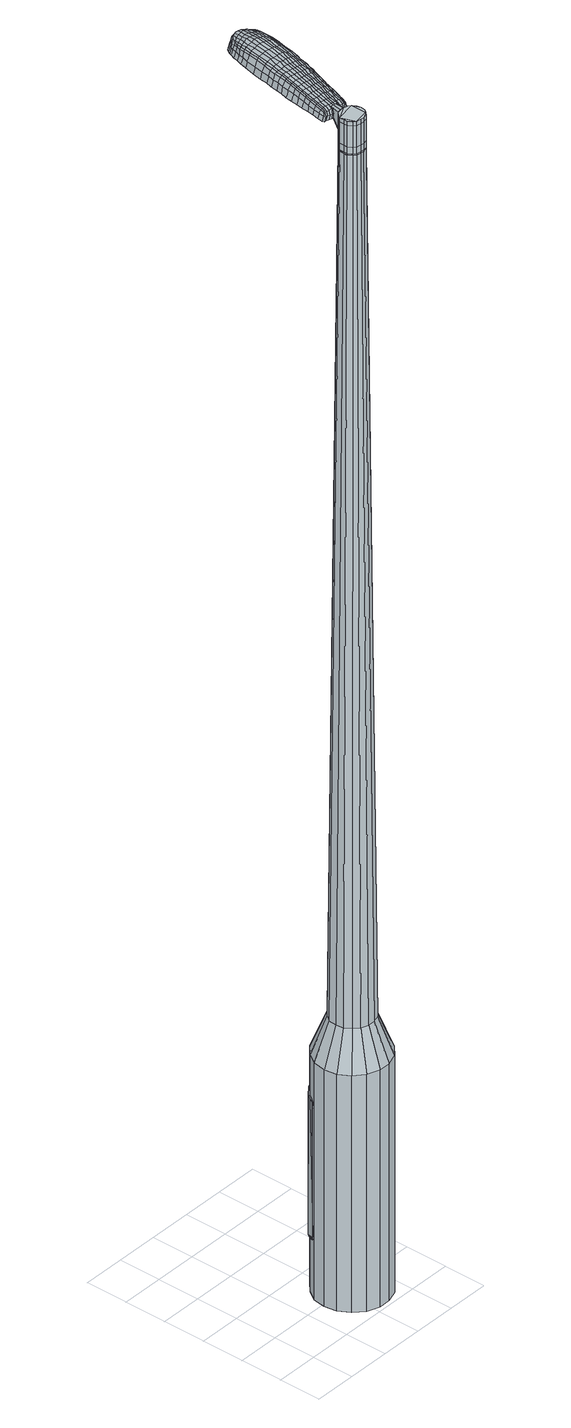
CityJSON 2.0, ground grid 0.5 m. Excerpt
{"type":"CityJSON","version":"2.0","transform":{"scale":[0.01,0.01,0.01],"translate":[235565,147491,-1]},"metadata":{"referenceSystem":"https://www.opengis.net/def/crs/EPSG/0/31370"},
"CityObjects":{
"object1":{"type":"GenericCityObject","attributes":{"cluster":393,"mean_distance_to_centroid":0.329,"new_centroid_x":235566.15,"new_centroid_y":147491.45,"mean_distance_to_camera":10.27,"H1":11.3,"H2":11.12,"Z_final":112.92,"cluster2":-1,"proj_x":235573.01,"proj_y":147492.67,"id_line":65014,"bearing_l":349.9,"distance":6.96,"orientation":"left","G_obj":79.9},"geometry":[{"type":"MultiSurface","lod":"2","boundaries":[[[0,1,2,3]],[[1,4,5,2]],[[4,6,7,5]],[[6,8,9,7]],[[8,10,11,9]],[[10,12,13,11]],[[12,14,15,13]],[[14,16,17,15]],[[16,18,19,17]],[[18,20,21,19]],[[20,22,23,21]],[[22,24,25,23]],[[24,26,27,25]],[[26,28,29,27]],[[28,30,31,29]],[[30,32,33,31]],[[32,34,35,33]],[[34,0,3,35]],[[36,37,38,39]],[[38,40,41,42]],[[41,43,42]],[[42,44,45,46]],[[45,47,46]],[[46,48,49,50]],[[49,51,50]],[[42,46,50,38]],[[50,52,39,38]],[[53,36,39]],[[2,5,7,35]],[[7,9,11,15]],[[11,13,15]],[[15,17,19,23]],[[19,21,23]],[[23,25,27,31]],[[27,29,31]],[[15,23,31,7]],[[31,33,35,7]],[[3,2,35]],[[1,0,54,55]],[[0,34,56,54]],[[34,32,57,56]],[[32,30,58,57]],[[30,28,59,58]],[[28,26,60,59]],[[26,24,61,60]],[[24,22,62,61]],[[22,20,63,62]],[[20,18,64,63]],[[18,16,65,64]],[[16,14,66,65]],[[14,12,67,66]],[[12,10,68,67]],[[10,8,69,68]],[[8,6,70,69]],[[6,4,71,70]],[[4,1,55,71]],[[55,54,72,73]],[[54,56,74,72]],[[56,57,75,74]],[[57,58,76,75]],[[58,59,77,76]],[[59,60,78,77]],[[60,61,79,78]],[[61,62,80,79]],[[62,63,81,80]],[[63,64,82,81]],[[64,65,83,82]],[[65,66,84,83]],[[66,67,85,84]],[[67,68,86,85]],[[68,69,87,86]],[[69,70,88,87]],[[70,71,89,88]],[[71,55,73,89]],[[72,90,91,92]],[[74,93,90,72]],[[94,95,93,74]],[[96,97,95,94]],[[98,99,97,96]],[[78,100,99,98]],[[101,102,100,78]],[[103,104,102,101]],[[105,106,104,103]],[[82,107,106,105]],[[83,108,107,82]],[[109,110,108,83]],[[111,112,110,109]],[[113,114,112,111]],[[115,116,114,113]],[[117,118,116,115]],[[119,120,118,117]],[[92,91,120,119]],[[121,122,123,124]],[[125,121,124,126]],[[127,125,126,128]],[[129,127,128,130]],[[131,129,130,132]],[[133,131,132,134]],[[135,133,134,136]],[[137,135,136,138]],[[139,137,138,140]],[[141,139,140,142]],[[143,141,142,144]],[[145,143,144,146]],[[147,145,146,148]],[[149,147,148,150]],[[151,149,150,152]],[[153,151,152,154]],[[73,72,92]],[[75,94,74]],[[75,76,96,94]],[[76,77,98,96]],[[77,78,98]],[[79,101,78]],[[79,80,103,101]],[[80,81,105,103]],[[81,82,105]],[[84,109,83]],[[84,85,111,109]],[[85,86,113,111]],[[86,87,115,113]],[[87,88,117,115]],[[88,89,119,117]],[[89,73,92,119]],[[155,91,90]],[[155,156,120,91]],[[156,157,118,120]],[[157,158,116,118]],[[158,159,114,116]],[[159,160,112,114]],[[160,161,110,112]],[[161,108,110]],[[162,106,107]],[[162,163,104,106]],[[163,164,102,104]],[[164,100,102]],[[165,99,100]],[[165,166,97,99]],[[166,167,95,97]],[[167,93,95]],[[39,52,153,168]],[[155,90,169,154]],[[53,39,168,122]],[[90,93,123,169]],[[36,53,122,121]],[[93,167,124,123]],[[37,36,121,125]],[[167,166,126,124]],[[38,37,125,127]],[[166,165,128,126]],[[40,38,127,129]],[[165,100,130,128]],[[41,40,129,131]],[[100,164,132,130]],[[43,41,131,133]],[[164,163,134,132]],[[42,43,133,135]],[[163,162,136,134]],[[44,42,135,137]],[[162,107,138,136]],[[45,44,137,139]],[[107,108,140,138]],[[47,45,139,141]],[[108,161,142,140]],[[46,47,141,143]],[[161,160,144,142]],[[48,46,143,145]],[[160,159,146,144]],[[49,48,145,147]],[[159,158,148,146]],[[51,49,147,149]],[[158,157,150,148]],[[50,51,149,151]],[[157,156,152,150]],[[52,50,151,153]],[[156,155,154,152]],[[153,154,170,171]],[[154,169,172,170]],[[169,123,173,172]],[[123,122,174,173]],[[122,168,175,174]],[[168,153,171,175]],[[176,177,178,179]],[[180,176,179,181]],[[176,180,182,183]],[[177,176,183,184]],[[185,186,187,188]],[[189,185,188,190]],[[185,189,191,192]],[[186,185,192,193]],[[194,195,196,197]],[[198,194,197,199]],[[194,198,200,201]],[[195,194,201,202]],[[203,204,205,206]],[[207,203,206,208]],[[203,207,209,210]],[[204,203,210,211]],[[212,213,214,215]],[[216,212,215,217]],[[212,216,218,219]],[[213,212,219,220]],[[221,222,223,224]],[[225,221,224,226]],[[221,225,227,228]],[[222,221,228,229]],[[230,231,232,233]],[[222,230,233,223]],[[230,222,229,234]],[[231,230,234,235]],[[236,237,238,239]],[[231,236,239,232]],[[236,231,235,240]],[[237,236,240,241]],[[242,180,181,243]],[[237,242,243,238]],[[242,237,241,244]],[[180,242,244,182]],[[245,246,247,248]],[[249,245,248,250]],[[245,249,251,252]],[[246,245,252,253]],[[254,255,256,257]],[[246,254,257,247]],[[254,246,253,258]],[[255,254,258,259]],[[260,261,262,263]],[[255,260,263,256]],[[260,255,259,264]],[[261,260,264,265]],[[266,267,268,269]],[[261,266,269,262]],[[266,261,265,270]],[[267,266,270,271]],[[272,177,184,273]],[[267,272,273,268]],[[272,267,271,274]],[[177,272,274,178]],[[275,276,277,278]],[[279,275,278,280]],[[275,279,281,282]],[[276,275,282,283]],[[284,285,286,287]],[[276,284,287,277]],[[284,276,283,288]],[[285,284,288,289]],[[290,291,292,293]],[[285,290,293,286]],[[290,285,289,294]],[[291,290,294,295]],[[296,189,190,297]],[[291,296,297,292]],[[296,291,295,298]],[[189,296,298,191]],[[299,300,301,302]],[[303,299,302,304]],[[299,303,305,306]],[[300,299,306,307]],[[308,309,310,311]],[[300,308,311,301]],[[308,300,307,312]],[[309,308,312,313]],[[314,315,316,317]],[[309,314,317,310]],[[314,309,313,318]],[[315,314,318,319]],[[320,321,322,323]],[[315,320,323,316]],[[320,315,319,324]],[[321,320,324,325]],[[326,186,193,327]],[[321,326,327,322]],[[326,321,325,328]],[[186,326,328,187]],[[329,215,214,330]],[[331,329,330,332]],[[329,331,333,334]],[[215,329,334,217]],[[335,331,332,336]],[[337,335,336,338]],[[335,337,339,340]],[[331,335,340,333]],[[341,337,338,342]],[[343,341,342,344]],[[341,343,345,346]],[[337,341,346,339]],[[347,343,344,348]],[[349,347,348,350]],[[347,349,351,352]],[[343,347,352,345]],[[353,349,350,354]],[[204,353,354,205]],[[353,204,211,355]],[[349,353,355,351]],[[356,357,202,201]],[[358,356,201,200]],[[356,358,359,360]],[[357,356,360,361]],[[362,363,361,360]],[[364,362,360,359]],[[362,364,365,366]],[[363,362,366,367]],[[368,369,367,366]],[[370,368,366,365]],[[368,370,371,372]],[[369,368,372,373]],[[374,375,373,372]],[[376,374,372,371]],[[374,376,209,207]],[[375,374,207,208]],[[377,378,379,380]],[[279,377,380,281]],[[377,279,280,381]],[[378,377,381,382]],[[383,198,199,384]],[[378,383,384,379]],[[383,378,382,385]],[[198,383,385,200]],[[386,387,388,389]],[[225,386,389,227]],[[386,225,226,390]],[[387,386,390,391]],[[392,393,394,395]],[[387,392,395,388]],[[392,387,391,396]],[[393,392,396,397]],[[398,195,202,399]],[[393,398,399,394]],[[398,393,397,400]],[[195,398,400,196]],[[401,402,403,404]],[[183,401,404,184]],[[401,183,182,405]],[[402,401,405,406]],[[407,408,409,410]],[[402,407,410,403]],[[407,402,406,411]],[[408,407,411,412]],[[413,206,205,414]],[[408,413,414,409]],[[413,408,412,415]],[[206,413,415,208]],[[416,417,418,419]],[[188,416,419,190]],[[416,188,187,420]],[[417,416,420,421]],[[422,210,209,423]],[[417,422,423,418]],[[422,417,421,424]],[[210,422,424,211]],[[425,426,427,428]],[[303,425,428,305]],[[425,303,304,429]],[[426,425,429,430]],[[431,216,217,432]],[[426,431,432,427]],[[431,426,430,433]],[[216,431,433,218]],[[434,435,436,437]],[[249,434,437,251]],[[434,249,250,438]],[[435,434,438,439]],[[440,441,442,443]],[[435,440,443,436]],[[440,435,439,444]],[[441,440,444,445]],[[446,213,220,447]],[[441,446,447,442]],[[446,441,445,448]],[[213,446,448,214]],[[449,450,439,438]],[[248,449,438,250]],[[449,248,247,451]],[[450,449,451,452]],[[453,454,445,444]],[[450,453,444,439]],[[453,450,452,455]],[[454,453,455,456]],[[457,330,214,448]],[[454,457,448,445]],[[457,454,456,458]],[[330,457,458,332]],[[459,460,461,462]],[[306,459,462,307]],[[459,306,305,428]],[[460,459,428,427]],[[463,334,333,464]],[[460,463,464,461]],[[463,460,427,432]],[[334,463,432,217]],[[465,466,452,451]],[[257,465,451,247]],[[465,257,256,467]],[[466,465,467,468]],[[469,470,456,455]],[[466,469,455,452]],[[469,466,468,471]],[[470,469,471,472]],[[473,336,332,458]],[[470,473,458,456]],[[473,470,472,474]],[[336,473,474,338]],[[475,476,477,478]],[[312,475,478,313]],[[475,312,307,462]],[[476,475,462,461]],[[479,340,339,480]],[[476,479,480,477]],[[479,476,461,464]],[[340,479,464,333]],[[481,482,468,467]],[[263,481,467,256]],[[481,263,262,483]],[[482,481,483,484]],[[485,486,472,471]],[[482,485,471,468]],[[485,482,484,487]],[[486,485,487,488]],[[489,342,338,474]],[[486,489,474,472]],[[489,486,488,490]],[[342,489,490,344]],[[491,492,493,494]],[[318,491,494,319]],[[491,318,313,478]],[[492,491,478,477]],[[495,346,345,496]],[[492,495,496,493]],[[495,492,477,480]],[[346,495,480,339]],[[497,498,484,483]],[[269,497,483,262]],[[497,269,268,499]],[[498,497,499,500]],[[501,502,488,487]],[[498,501,487,484]],[[501,498,500,503]],[[502,501,503,504]],[[505,348,344,490]],[[502,505,490,488]],[[505,502,504,506]],[[348,505,506,350]],[[507,508,509,510]],[[324,507,510,325]],[[507,324,319,494]],[[508,507,494,493]],[[511,352,351,512]],[[508,511,512,509]],[[511,508,493,496]],[[352,511,496,345]],[[513,514,500,499]],[[273,513,499,268]],[[513,273,184,404]],[[514,513,404,403]],[[515,516,504,503]],[[514,515,503,500]],[[515,514,403,410]],[[516,515,410,409]],[[517,354,350,506]],[[516,517,506,504]],[[517,516,409,414]],[[354,517,414,205]],[[518,519,421,420]],[[328,518,420,187]],[[518,328,325,510]],[[519,518,510,509]],[[520,355,211,424]],[[519,520,424,421]],[[520,519,509,512]],[[355,520,512,351]],[[521,522,382,381]],[[278,521,381,280]],[[521,278,277,523]],[[522,521,523,524]],[[525,358,200,385]],[[522,525,385,382]],[[525,522,524,526]],[[358,525,526,359]],[[527,528,529,530]],[[228,527,530,229]],[[527,228,227,389]],[[528,527,389,388]],[[531,532,533,534]],[[528,531,534,529]],[[531,528,388,395]],[[532,531,395,394]],[[535,357,361,536]],[[532,535,536,533]],[[535,532,394,399]],[[357,535,399,202]],[[537,538,524,523]],[[287,537,523,277]],[[537,287,286,539]],[[538,537,539,540]],[[541,364,359,526]],[[538,541,526,524]],[[541,538,540,542]],[[364,541,542,365]],[[543,544,545,546]],[[234,543,546,235]],[[543,234,229,530]],[[544,543,530,529]],[[547,548,549,550]],[[544,547,550,545]],[[547,544,529,534]],[[548,547,534,533]],[[551,363,367,552]],[[548,551,552,549]],[[551,548,533,536]],[[363,551,536,361]],[[553,554,540,539]],[[293,553,539,286]],[[553,293,292,555]],[[554,553,555,556]],[[557,370,365,542]],[[554,557,542,540]],[[557,554,556,558]],[[370,557,558,371]],[[559,560,561,562]],[[240,559,562,241]],[[559,240,235,546]],[[560,559,546,545]],[[563,564,565,566]],[[560,563,566,561]],[[563,560,545,550]],[[564,563,550,549]],[[567,369,373,568]],[[564,567,568,565]],[[567,564,549,552]],[[369,567,552,367]],[[569,570,556,555]],[[297,569,555,292]],[[569,297,190,419]],[[570,569,419,418]],[[571,376,371,558]],[[570,571,558,556]],[[571,570,418,423]],[[376,571,423,209]],[[572,573,406,405]],[[244,572,405,182]],[[572,244,241,562]],[[573,572,562,561]],[[574,575,412,411]],[[573,574,411,406]],[[574,573,561,566]],[[575,574,566,565]],[[576,375,208,415]],[[575,576,415,412]],[[576,575,565,568]],[[375,576,568,373]],[[577,578,579,580]],[[580,579,581,582]],[[583,581,579,584]],[[584,579,578,585]],[[586,587,588,589]],[[589,588,590,591]],[[592,590,588,593]],[[593,588,587,594]],[[595,596,597,598]],[[598,597,599,600]],[[601,599,597,602]],[[602,597,596,603]],[[604,605,606,607]],[[607,606,608,609]],[[610,608,606,611]],[[611,606,605,612]],[[613,614,615,616]],[[616,615,617,618]],[[619,617,615,620]],[[620,615,614,621]],[[622,623,624,625]],[[625,624,626,627]],[[628,626,624,629]],[[629,624,623,630]],[[631,632,633,634]],[[634,633,623,622]],[[630,623,633,635]],[[635,633,632,636]],[[637,638,639,640]],[[640,639,632,631]],[[636,632,639,641]],[[641,639,638,642]],[[582,581,643,644]],[[644,643,638,637]],[[642,638,643,645]],[[645,643,581,583]],[[646,647,648,649]],[[649,648,650,651]],[[652,650,648,653]],[[653,648,647,654]],[[655,656,657,658]],[[658,657,647,646]],[[654,647,657,659]],[[659,657,656,660]],[[661,662,663,664]],[[664,663,656,655]],[[660,656,663,665]],[[665,663,662,666]],[[667,668,669,670]],[[670,669,662,661]],[[666,662,669,671]],[[671,669,668,672]],[[585,578,673,674]],[[674,673,668,667]],[[672,668,673,675]],[[675,673,578,577]],[[676,677,678,679]],[[679,678,680,681]],[[682,680,678,683]],[[683,678,677,684]],[[685,686,687,688]],[[688,687,677,676]],[[684,677,687,689]],[[689,687,686,690]],[[691,692,693,694]],[[694,693,686,685]],[[690,686,693,695]],[[695,693,692,696]],[[591,590,697,698]],[[698,697,692,691]],[[696,692,697,699]],[[699,697,590,592]],[[700,701,702,703]],[[703,702,704,705]],[[706,704,702,707]],[[707,702,701,708]],[[709,710,711,712]],[[712,711,701,700]],[[708,701,711,713]],[[713,711,710,714]],[[715,716,717,718]],[[718,717,710,709]],[[714,710,717,719]],[[719,717,716,720]],[[721,722,723,724]],[[724,723,716,715]],[[720,716,723,725]],[[725,723,722,726]],[[594,587,727,728]],[[728,727,722,721]],[[726,722,727,729]],[[729,727,587,586]],[[613,616,730,731]],[[731,730,732,733]],[[734,732,730,735]],[[735,730,616,618]],[[733,732,736,737]],[[737,736,738,739]],[[740,738,736,741]],[[741,736,732,734]],[[739,738,742,743]],[[743,742,744,745]],[[746,744,742,747]],[[747,742,738,740]],[[745,744,748,749]],[[749,748,750,751]],[[752,750,748,753]],[[753,748,744,746]],[[751,750,754,755]],[[755,754,605,604]],[[612,605,754,756]],[[756,754,750,752]],[[603,757,758,602]],[[602,758,759,601]],[[760,759,758,761]],[[761,758,757,762]],[[762,763,764,761]],[[761,764,765,760]],[[766,765,764,767]],[[767,764,763,768]],[[768,769,770,767]],[[767,770,771,766]],[[772,771,770,773]],[[773,770,769,774]],[[774,775,776,773]],[[773,776,777,772]],[[610,777,776,608]],[[608,776,775,609]],[[778,779,780,781]],[[781,780,680,682]],[[681,680,780,782]],[[782,780,779,783]],[[600,599,784,785]],[[785,784,779,778]],[[783,779,784,786]],[[786,784,599,601]],[[787,788,789,790]],[[790,789,626,628]],[[627,626,789,791]],[[791,789,788,792]],[[793,794,795,796]],[[796,795,788,787]],[[792,788,795,797]],[[797,795,794,798]],[[603,596,799,800]],[[800,799,794,793]],[[798,794,799,801]],[[801,799,596,595]],[[802,803,804,805]],[[805,804,584,585]],[[583,584,804,806]],[[806,804,803,807]],[[808,809,810,811]],[[811,810,803,802]],[[807,803,810,812]],[[812,810,809,813]],[[604,607,814,815]],[[815,814,809,808]],[[813,809,814,816]],[[816,814,607,609]],[[817,818,819,820]],[[820,819,589,591]],[[586,589,819,821]],[[821,819,818,822]],[[610,611,823,824]],[[824,823,818,817]],[[822,818,823,825]],[[825,823,611,612]],[[826,827,828,829]],[[829,828,704,706]],[[705,704,828,830]],[[830,828,827,831]],[[618,617,832,833]],[[833,832,827,826]],[[831,827,832,834]],[[834,832,617,619]],[[835,836,837,838]],[[838,837,650,652]],[[651,650,837,839]],[[839,837,836,840]],[[841,842,843,844]],[[844,843,836,835]],[[840,836,843,845]],[[845,843,842,846]],[[621,614,847,848]],[[848,847,842,841]],[[846,842,847,849]],[[849,847,614,613]],[[840,850,851,839]],[[839,851,649,651]],[[646,649,851,852]],[[852,851,850,853]],[[846,854,855,845]],[[845,855,850,840]],[[853,850,855,856]],[[856,855,854,857]],[[613,731,858,849]],[[849,858,854,846]],[[857,854,858,859]],[[859,858,731,733]],[[860,861,862,863]],[[863,862,707,708]],[[706,707,862,829]],[[829,862,861,826]],[[734,735,864,865]],[[865,864,861,860]],[[826,861,864,833]],[[833,864,735,618]],[[853,866,867,852]],[[852,867,658,646]],[[655,658,867,868]],[[868,867,866,869]],[[857,870,871,856]],[[856,871,866,853]],[[869,866,871,872]],[[872,871,870,873]],[[733,737,874,859]],[[859,874,870,857]],[[873,870,874,875]],[[875,874,737,739]],[[876,877,878,879]],[[879,878,713,714]],[[708,713,878,863]],[[863,878,877,860]],[[740,741,880,881]],[[881,880,877,876]],[[860,877,880,865]],[[865,880,741,734]],[[869,882,883,868]],[[868,883,664,655]],[[661,664,883,884]],[[884,883,882,885]],[[873,886,887,872]],[[872,887,882,869]],[[885,882,887,888]],[[888,887,886,889]],[[739,743,890,875]],[[875,890,886,873]],[[889,886,890,891]],[[891,890,743,745]],[[892,893,894,895]],[[895,894,719,720]],[[714,719,894,879]],[[879,894,893,876]],[[746,747,896,897]],[[897,896,893,892]],[[876,893,896,881]],[[881,896,747,740]],[[885,898,899,884]],[[884,899,670,661]],[[667,670,899,900]],[[900,899,898,901]],[[889,902,903,888]],[[888,903,898,885]],[[901,898,903,904]],[[904,903,902,905]],[[745,749,906,891]],[[891,906,902,889]],[[905,902,906,907]],[[907,906,749,751]],[[908,909,910,911]],[[911,910,725,726]],[[720,725,910,895]],[[895,910,909,892]],[[752,753,912,913]],[[913,912,909,908]],[[892,909,912,897]],[[897,912,753,746]],[[901,914,915,900]],[[900,915,674,667]],[[585,674,915,805]],[[805,915,914,802]],[[905,916,917,904]],[[904,917,914,901]],[[802,914,917,811]],[[811,917,916,808]],[[751,755,918,907]],[[907,918,916,905]],[[808,916,918,815]],[[815,918,755,604]],[[822,919,920,821]],[[821,920,729,586]],[[726,729,920,911]],[[911,920,919,908]],[[612,756,921,825]],[[825,921,919,822]],[[908,919,921,913]],[[913,921,756,752]],[[783,922,923,782]],[[782,923,679,681]],[[676,679,923,924]],[[924,923,922,925]],[[601,759,926,786]],[[786,926,922,783]],[[925,922,926,927]],[[927,926,759,760]],[[928,929,930,931]],[[931,930,629,630]],[[628,629,930,790]],[[790,930,929,787]],[[932,933,934,935]],[[935,934,929,928]],[[787,929,934,796]],[[796,934,933,793]],[[762,757,936,937]],[[937,936,933,932]],[[793,933,936,800]],[[800,936,757,603]],[[925,938,939,924]],[[924,939,688,676]],[[685,688,939,940]],[[940,939,938,941]],[[760,765,942,927]],[[927,942,938,925]],[[941,938,942,943]],[[943,942,765,766]],[[944,945,946,947]],[[947,946,635,636]],[[630,635,946,931]],[[931,946,945,928]],[[948,949,950,951]],[[951,950,945,944]],[[928,945,950,935]],[[935,950,949,932]],[[768,763,952,953]],[[953,952,949,948]],[[932,949,952,937]],[[937,952,763,762]],[[941,954,955,940]],[[940,955,694,685]],[[691,694,955,956]],[[956,955,954,957]],[[766,771,958,943]],[[943,958,954,941]],[[957,954,958,959]],[[959,958,771,772]],[[960,961,962,963]],[[963,962,641,642]],[[636,641,962,947]],[[947,962,961,944]],[[964,965,966,967]],[[967,966,961,960]],[[944,961,966,951]],[[951,966,965,948]],[[774,769,968,969]],[[969,968,965,964]],[[948,965,968,953]],[[953,968,769,768]],[[957,970,971,956]],[[956,971,698,691]],[[591,698,971,820]],[[820,971,970,817]],[[772,777,972,959]],[[959,972,970,957]],[[817,970,972,824]],[[824,972,777,610]],[[807,973,974,806]],[[806,974,645,583]],[[642,645,974,963]],[[963,974,973,960]],[[813,975,976,812]],[[812,976,973,807]],[[960,973,976,967]],[[967,976,975,964]],[[609,775,977,816]],[[816,977,975,813]],[[964,975,977,969]],[[969,977,775,774]],[[577,580,179,178]],[[580,582,181,179]],[[592,593,192,191]],[[593,594,193,192]],[[595,598,197,196]],[[598,600,199,197]],[[619,620,219,218]],[[620,621,220,219]],[[622,625,224,223]],[[625,627,226,224]],[[631,634,233,232]],[[634,622,223,233]],[[637,640,239,238]],[[640,631,232,239]],[[582,644,243,181]],[[644,637,238,243]],[[652,653,252,251]],[[653,654,253,252]],[[654,659,258,253]],[[659,660,259,258]],[[660,665,264,259]],[[665,666,265,264]],[[666,671,270,265]],[[671,672,271,270]],[[672,675,274,271]],[[675,577,178,274]],[[682,683,282,281]],[[683,684,283,282]],[[684,689,288,283]],[[689,690,289,288]],[[690,695,294,289]],[[695,696,295,294]],[[696,699,298,295]],[[699,592,191,298]],[[700,703,302,301]],[[703,705,304,302]],[[709,712,311,310]],[[712,700,301,311]],[[715,718,317,316]],[[718,709,310,317]],[[721,724,323,322]],[[724,715,316,323]],[[594,728,327,193]],[[728,721,322,327]],[[778,781,380,379]],[[781,682,281,380]],[[600,785,384,199]],[[785,778,379,384]],[[627,791,390,226]],[[791,792,391,390]],[[792,797,396,391]],[[797,798,397,396]],[[798,801,400,397]],[[801,595,196,400]],[[705,830,429,304]],[[830,831,430,429]],[[831,834,433,430]],[[834,619,218,433]],[[835,838,437,436]],[[838,652,251,437]],[[841,844,443,442]],[[844,835,436,443]],[[621,848,447,220]],[[848,841,442,447]],[[978,979,980,981]],[[982,983,981,980]],[[984,985,986,987]],[[988,989,990,991]],[[979,992,993,980]],[[994,982,980,993]],[[995,984,987,996]],[[997,998,989,988]],[[992,999,1000,993]],[[1000,1001,994,993]],[[1002,995,996,1003]],[[1004,998,997,1005]],[[999,1006,1007,1000]],[[1007,1008,1001,1000]],[[1009,1002,1003,1010]],[[1011,1004,1005,1012]],[[1013,1014,1015,1016]],[[1017,1018,1014,1013]],[[1017,1019,1020,1018]],[[1019,1021,1022,1020]],[[1023,1024,1025,1026]],[[1027,1028,1024,1023]],[[1029,1030,1028,1027]],[[1031,1032,1030,1029]],[[1026,1015,1014,1023]],[[1023,1014,1018,1027]],[[1018,1020,1029,1027]],[[1020,1022,1031,1029]],[[987,986,983,982]],[[996,987,982,994]],[[1001,1003,996,994]],[[1008,1010,1003,1001]],[[988,991,985,984]],[[997,988,984,995]],[[1005,997,995,1002]],[[1012,1005,1002,1009]],[[989,1013,1016,990]],[[998,1017,1013,989]],[[1019,1017,998,1004]],[[1021,1019,1004,1011]],[[1033,1034,1035,1036]],[[1035,1037,1038,1039]],[[1035,1039,1040,1041]],[[1035,1041,1036]],[[1042,1033,1036,1043]],[[1044,1043,1036,1045]],[[1046,1045,1036]],[[1047,1035,1034,1048]],[[1049,1047,1048,1050]],[[1051,1049,1050,1052]],[[1053,1051,1052,1054]],[[1055,1053,1054,1056]],[[1056,1057,1058,1059]],[[1056,1059,1060,1061]],[[1056,1061,1062,1063]],[[1062,1064,1065,1066]],[[1062,1066,1067,1068]],[[1062,1068,1063]],[[1056,1063,1055]],[[1069,1070,1034,1033]],[[1071,1072,1037,1035]],[[1073,1074,1046,1036]],[[1070,1075,1048,1034]],[[1076,1071,1035,1047]],[[1075,1077,1050,1048]],[[1078,1076,1047,1049]],[[1077,1079,1052,1050]],[[1080,1078,1049,1051]],[[1079,1081,1054,1052]],[[1082,1080,1051,1053]],[[1081,1083,1056,1054]],[[1084,1082,1053,1055]],[[1083,1085,1057,1056]],[[1086,1087,1064,1062]],[[1088,1084,1055,1063]],[[1058,1057,1085,1089]],[[1059,1058,1089,1090]],[[1060,1059,1090,1091]],[[1061,1060,1091,1092]],[[1062,1061,1092,1086]],[[1093,1069,1033,1042]],[[1094,1093,1042,1043]],[[1095,1094,1043,1044]],[[1096,1095,1044,1045]],[[1074,1096,1045,1046]],[[1038,1037,1072,1097]],[[1065,1064,1087,1098]],[[1039,1038,1097,1099]],[[1040,1039,1099,1100]],[[1041,1040,1100,1101]],[[1036,1041,1101,1073]],[[1066,1065,1098,1102]],[[1067,1066,1102,1103]],[[1068,1067,1103,1104]],[[1063,1068,1104,1088]]]}]}
},
"vertices":[
[122,89,384],[135,84,384],[135,84,96],[122,89,96],[147,74,384],[147,74,96],[154,61,384],[154,61,96],[156,47,384],[156,47,96],[154,32,384],[154,32,96],[146,20,384],[146,20,96],[135,10,384],[135,10,96],[121,5,384],[121,5,96],[107,5,384],[107,5,96],[93,10,384],[93,10,96],[82,20,384],[82,20,96],[74,33,384],[74,33,96],[72,47,384],[72,47,96],[74,62,384],[74,62,96],[82,74,384],[82,74,96],[93,84,384],[93,84,96],[107,89,384],[107,89,96],[107,59,1524],[104,56,1524],[101,52,1524],[116,60,1524],[101,47,1524],[101,42,1524],[107,35,1524],[104,38,1524],[112,34,1524],[116,34,1524],[124,38,1524],[121,35,1524],[127,42,1524],[128,47,1524],[124,56,1524],[127,52,1524],[121,59,1524],[112,60,1524],[119,72,429],[127,69,429],[110,72,429],[102,69,429],[95,63,429],[90,56,429],[89,47,429],[90,38,429],[95,31,429],[101,25,429],[110,22,429],[118,22,429],[127,25,429],[133,31,429],[138,38,429],[139,47,429],[138,56,429],[133,63,429],[116,60,1483],[121,59,1483],[112,60,1483],[107,59,1483],[104,56,1483],[101,52,1483],[101,47,1483],[101,42,1483],[104,38,1483],[107,35,1483],[112,34,1483],[116,34,1483],[121,35,1483],[124,38,1483],[127,42,1483],[128,47,1483],[127,52,1483],[124,56,1483],[116,60,1485],[121,58,1485],[121,58,1483],[112,60,1485],[108,58,1483],[108,58,1485],[104,55,1483],[104,55,1485],[102,51,1483],[102,51,1485],[101,47,1485],[102,43,1483],[102,43,1485],[104,39,1483],[104,39,1485],[108,36,1483],[108,36,1485],[112,34,1485],[116,34,1485],[121,36,1483],[121,36,1485],[124,39,1483],[124,39,1485],[126,43,1483],[126,43,1485],[127,47,1483],[127,47,1485],[126,51,1483],[126,51,1485],[124,55,1483],[124,55,1485],[107,59,1519],[112,60,1519],[112,60,1493],[107,59,1493],[104,56,1519],[104,56,1493],[101,52,1519],[101,52,1493],[101,47,1519],[101,47,1493],[101,42,1519],[101,42,1493],[104,38,1519],[104,38,1493],[107,35,1519],[107,35,1493],[112,34,1519],[112,34,1493],[116,34,1519],[116,34,1493],[121,35,1519],[121,35,1493],[124,38,1519],[124,38,1493],[127,42,1519],[127,42,1493],[128,47,1519],[128,47,1493],[127,52,1519],[127,52,1493],[124,56,1519],[124,56,1493],[121,59,1519],[121,59,1493],[121,59,1485],[124,56,1485],[127,52,1485],[128,47,1485],[127,42,1485],[124,38,1485],[121,35,1485],[107,35,1485],[104,38,1485],[101,42,1485],[101,52,1485],[104,56,1485],[107,59,1485],[116,60,1519],[116,60,1493],[123,78,1513],[123,78,1518],[120,79,1513],[117,79,1513],[117,79,1518],[120,79,1518],[152,148,1519],[150,141,1518],[152,142,1509],[154,149,1510],[154,157,1519],[155,158,1510],[152,156,1526],[150,147,1525],[149,141,1525],[114,155,1519],[113,148,1518],[114,147,1525],[115,154,1525],[115,164,1519],[117,163,1526],[114,165,1510],[113,157,1510],[112,150,1509],[144,224,1519],[148,224,1519],[148,225,1513],[144,225,1513],[140,224,1519],[140,225,1513],[140,222,1524],[144,223,1524],[148,222,1524],[131,151,1530],[130,144,1529],[133,144,1529],[135,151,1530],[133,160,1531],[136,160,1531],[129,161,1530],[128,152,1530],[126,145,1529],[117,72,1512],[120,71,1512],[120,73,1517],[118,73,1517],[114,72,1512],[115,74,1517],[114,73,1506],[117,73,1506],[120,72,1506],[161,207,1519],[161,203,1519],[162,204,1512],[163,207,1512],[161,209,1518],[162,210,1512],[160,209,1522],[160,207,1523],[160,203,1524],[161,199,1519],[160,193,1519],[162,194,1512],[162,199,1512],[159,198,1524],[159,193,1525],[159,187,1519],[158,179,1519],[160,180,1511],[161,188,1511],[158,187,1526],[156,179,1526],[156,168,1519],[158,169,1510],[154,167,1526],[135,76,1513],[137,84,1513],[135,83,1518],[134,76,1517],[133,71,1512],[133,72,1516],[134,72,1506],[136,77,1507],[138,84,1507],[138,91,1514],[140,98,1515],[139,98,1520],[137,90,1519],[140,92,1507],[142,99,1507],[142,106,1515],[144,113,1516],[142,112,1522],[140,105,1521],[144,106,1508],[145,114,1508],[145,120,1517],[147,127,1517],[146,126,1524],[144,119,1523],[147,121,1508],[149,128,1509],[149,134,1518],[147,134,1524],[151,135,1509],[126,214,1519],[125,211,1519],[126,210,1524],[127,213,1523],[127,216,1518],[128,215,1522],[126,217,1512],[125,215,1512],[124,212,1512],[124,206,1519],[122,200,1519],[123,200,1525],[125,205,1524],[122,207,1512],[121,202,1512],[121,194,1519],[119,187,1519],[121,186,1526],[122,194,1526],[120,196,1511],[118,188,1511],[117,175,1519],[119,174,1526],[116,177,1510],[105,82,1513],[106,89,1513],[105,90,1507],[104,83,1507],[105,76,1512],[104,77,1506],[106,77,1516],[106,81,1517],[107,88,1518],[107,97,1514],[108,104,1515],[107,106,1507],[106,98,1507],[108,96,1519],[109,103,1520],[109,112,1515],[110,119,1516],[108,120,1508],[107,113,1508],[110,111,1521],[111,118,1522],[110,126,1517],[111,134,1517],[110,135,1509],[109,128,1508],[112,125,1523],[113,133,1524],[112,141,1518],[111,142,1509],[114,140,1524],[119,78,1519],[121,78,1519],[120,86,1520],[122,85,1520],[117,86,1520],[116,79,1519],[121,93,1522],[124,93,1522],[122,100,1523],[125,100,1523],[119,101,1523],[118,94,1521],[124,108,1524],[126,107,1524],[125,115,1525],[128,114,1525],[122,116,1525],[121,108,1524],[126,122,1526],[129,122,1526],[128,130,1527],[131,129,1527],[124,130,1527],[123,123,1526],[129,137,1528],[132,136,1528],[125,137,1528],[143,220,1527],[147,219,1527],[139,220,1526],[139,215,1527],[143,215,1528],[146,215,1528],[141,209,1529],[145,208,1529],[137,209,1528],[136,202,1530],[140,202,1530],[144,201,1530],[139,195,1531],[143,194,1531],[135,195,1530],[133,186,1531],[137,186,1531],[141,185,1531],[135,173,1531],[139,172,1531],[131,174,1531],[128,218,1518],[131,220,1519],[130,221,1513],[127,219,1513],[129,216,1523],[131,218,1523],[135,222,1519],[135,223,1513],[135,221,1524],[160,211,1518],[159,214,1518],[158,213,1523],[159,210,1523],[162,212,1513],[160,215,1513],[157,217,1519],[154,220,1519],[154,218,1524],[156,216,1523],[158,218,1513],[155,221,1513],[151,222,1519],[151,221,1524],[152,223,1513],[149,148,1528],[147,148,1528],[145,141,1528],[147,141,1527],[151,156,1528],[149,157,1529],[144,149,1529],[141,149,1530],[140,142,1529],[143,142,1528],[146,157,1529],[143,158,1530],[138,150,1530],[136,143,1529],[140,159,1531],[117,153,1528],[119,153,1529],[121,162,1529],[118,162,1528],[116,146,1527],[118,146,1528],[123,153,1529],[125,162,1530],[122,145,1528],[106,74,1512],[108,74,1512],[108,75,1517],[106,75,1517],[105,75,1506],[107,75,1506],[111,73,1512],[111,74,1517],[110,74,1506],[132,69,1512],[130,70,1512],[131,70,1506],[133,70,1506],[131,71,1517],[130,71,1517],[128,70,1512],[125,70,1512],[126,71,1506],[129,71,1506],[128,71,1517],[125,72,1517],[123,71,1512],[123,72,1506],[123,72,1517],[132,76,1519],[131,76,1519],[134,83,1520],[132,83,1520],[129,77,1519],[126,77,1519],[130,84,1520],[128,84,1520],[124,77,1519],[125,85,1520],[107,80,1519],[109,80,1519],[110,88,1520],[108,88,1520],[112,80,1519],[113,87,1520],[136,90,1521],[134,91,1521],[137,98,1522],[136,98,1522],[132,91,1521],[129,92,1521],[133,98,1522],[131,99,1523],[126,92,1522],[128,99,1523],[109,95,1521],[111,95,1521],[112,102,1522],[110,103,1522],[115,94,1521],[116,102,1522],[139,105,1523],[137,105,1523],[141,112,1524],[139,112,1524],[135,106,1523],[132,106,1524],[136,113,1525],[134,113,1525],[129,107,1524],[131,114,1525],[111,110,1523],[113,110,1523],[114,117,1524],[112,117,1524],[117,109,1524],[118,116,1525],[142,119,1525],[141,120,1525],[144,126,1526],[142,127,1526],[138,120,1526],[135,121,1526],[140,127,1527],[137,128,1527],[132,121,1526],[134,128,1527],[113,125,1525],[115,124,1525],[116,132,1526],[114,132,1526],[119,124,1526],[120,131,1527],[146,134,1527],[144,134,1527],[141,134,1527],[138,135,1528],[135,136,1528],[115,139,1527],[117,139,1527],[121,138,1528],[128,214,1525],[131,216,1525],[128,211,1526],[130,212,1526],[135,218,1526],[134,214,1527],[159,208,1525],[158,210,1525],[157,207,1526],[159,204,1525],[156,213,1525],[153,216,1526],[153,211,1527],[155,209,1526],[150,218,1526],[150,213,1527],[126,206,1526],[129,207,1527],[125,200,1527],[127,201,1528],[133,208,1528],[131,201,1529],[158,199,1526],[157,201,1527],[156,195,1528],[157,193,1527],[155,203,1527],[152,205,1528],[151,199,1529],[154,197,1528],[149,207,1528],[147,200,1530],[123,194,1528],[126,194,1529],[122,186,1528],[124,186,1529],[130,195,1529],[129,186,1530],[156,187,1528],[155,189,1528],[153,180,1529],[155,179,1528],[152,190,1529],[149,192,1530],[148,183,1530],[151,182,1530],[146,193,1530],[144,184,1531],[120,174,1529],[122,174,1529],[127,174,1530],[153,168,1528],[151,169,1529],[148,170,1530],[145,171,1530],[142,172,1531],[150,143,1509],[149,142,1518],[150,149,1518],[152,150,1509],[152,157,1519],[154,158,1510],[150,156,1525],[148,148,1525],[147,141,1525],[116,147,1525],[115,148,1518],[116,155,1518],[117,154,1525],[117,163,1519],[119,162,1525],[116,165,1510],[115,156,1509],[114,149,1509],[147,222,1513],[147,221,1519],[144,222,1519],[144,223,1513],[140,222,1519],[140,223,1513],[140,220,1524],[144,221,1524],[147,220,1524],[133,144,1528],[130,145,1528],[131,152,1529],[135,151,1529],[133,161,1529],[136,160,1529],[129,161,1529],[128,152,1529],[127,145,1528],[120,74,1516],[120,74,1512],[118,74,1512],[118,75,1516],[115,75,1512],[115,75,1516],[115,76,1506],[118,75,1506],[121,74,1506],[160,204,1512],[159,203,1519],[159,207,1518],[161,207,1512],[159,209,1518],[160,209,1512],[158,208,1522],[158,206,1523],[158,203,1523],[160,194,1512],[158,193,1519],[159,199,1519],[160,200,1512],[157,198,1524],[157,193,1525],[158,181,1511],[156,180,1519],[157,187,1519],[159,188,1511],[156,187,1525],[155,179,1526],[154,168,1519],[156,169,1510],[152,168,1526],[134,84,1518],[135,84,1513],[133,77,1513],[132,77,1517],[132,72,1512],[131,73,1515],[133,73,1506],[134,78,1506],[136,85,1507],[137,98,1520],[138,99,1514],[137,92,1514],[135,91,1519],[138,92,1507],[140,100,1507],[140,113,1522],[142,113,1516],[140,106,1515],[139,106,1521],[142,107,1508],[143,114,1508],[144,127,1523],[145,128,1517],[144,121,1516],[142,120,1522],[145,121,1508],[147,129,1508],[147,135,1517],[145,134,1524],[149,136,1509],[128,209,1523],[127,210,1519],[128,213,1518],[129,212,1523],[129,215,1518],[129,214,1522],[128,216,1512],[127,214,1512],[126,211,1512],[125,199,1525],[124,200,1519],[126,205,1519],[127,205,1524],[124,207,1512],[123,201,1512],[122,185,1526],[121,186,1519],[123,194,1519],[124,193,1525],[122,195,1511],[120,188,1511],[119,175,1519],[120,174,1526],[118,177,1510],[107,90,1507],[108,89,1513],[107,82,1513],[106,83,1506],[107,77,1512],[106,78,1506],[108,77,1515],[108,81,1517],[109,88,1518],[109,105,1507],[110,104,1514],[109,97,1514],[108,98,1507],[110,96,1519],[111,103,1520],[110,120,1508],[111,119,1516],[111,112,1515],[109,113,1508],[112,111,1521],[113,118,1522],[112,135,1508],[113,134,1517],[112,126,1516],[111,128,1508],[114,125,1522],[115,132,1523],[114,141,1517],[113,142,1509],[115,140,1524],[119,79,1518],[121,79,1518],[120,86,1519],[123,86,1519],[117,87,1519],[116,80,1518],[121,94,1520],[124,93,1520],[123,101,1521],[125,100,1521],[120,101,1521],[118,94,1520],[124,108,1523],[127,108,1523],[125,116,1524],[128,115,1524],[122,116,1524],[121,109,1523],[126,123,1525],[129,122,1525],[128,130,1526],[131,130,1526],[124,131,1526],[123,123,1525],[129,137,1527],[132,137,1527],[126,138,1527],[147,218,1526],[143,218,1526],[140,218,1525],[139,214,1526],[143,215,1526],[146,214,1526],[145,208,1528],[141,208,1528],[138,208,1527],[136,201,1528],[140,201,1529],[144,201,1529],[142,194,1530],[139,194,1530],[135,195,1529],[134,186,1530],[137,186,1530],[141,185,1530],[138,172,1530],[135,173,1530],[132,174,1530],[131,219,1513],[132,218,1518],[130,216,1518],[129,217,1512],[130,215,1523],[132,217,1523],[136,220,1519],[136,221,1513],[136,219,1523],[157,212,1523],[157,213,1518],[158,210,1518],[157,209,1523],[160,211,1512],[158,213,1512],[153,217,1523],[153,218,1519],[155,215,1519],[155,214,1523],[156,216,1513],[154,219,1513],[150,220,1519],[150,219,1524],[151,221,1513],[145,141,1527],[146,148,1527],[147,148,1527],[146,141,1526],[149,156,1527],[148,157,1528],[139,143,1528],[141,150,1528],[144,149,1528],[142,142,1527],[145,158,1528],[142,159,1529],[138,150,1529],[136,143,1528],[139,159,1529],[121,162,1528],[120,153,1527],[118,153,1527],[120,162,1527],[117,146,1526],[119,146,1527],[124,153,1528],[125,162,1528],[123,146,1527],[109,77,1516],[108,76,1512],[107,76,1512],[108,77,1516],[106,77,1506],[107,77,1506],[111,75,1512],[112,76,1516],[111,76,1506],[131,72,1506],[131,72,1512],[131,71,1512],[132,72,1506],[131,72,1516],[130,73,1516],[126,73,1506],[126,73,1512],[128,72,1512],[129,73,1506],[128,73,1516],[125,74,1516],[123,73,1512],[123,74,1506],[123,74,1516],[131,77,1518],[132,77,1518],[133,84,1519],[132,84,1519],[126,78,1518],[129,77,1518],[130,84,1519],[128,85,1519],[124,78,1518],[125,85,1519],[110,88,1519],[109,81,1518],[108,81,1518],[109,88,1519],[113,80,1518],[114,87,1519],[134,91,1520],[135,91,1520],[136,98,1521],[136,99,1521],[129,92,1520],[132,92,1520],[133,99,1521],[131,99,1521],[126,93,1520],[128,100,1521],[113,103,1521],[111,95,1520],[110,96,1520],[111,103,1521],[115,95,1520],[116,102,1521],[137,106,1522],[138,106,1522],[140,113,1523],[139,113,1523],[132,107,1522],[135,106,1522],[136,114,1523],[133,114,1524],[129,107,1523],[131,115,1524],[115,117,1523],[114,110,1522],[112,110,1522],[113,118,1523],[117,110,1522],[118,117,1523],[140,120,1524],[141,120,1524],[143,127,1525],[142,127,1525],[135,121,1525],[138,121,1524],[139,128,1525],[136,128,1526],[132,122,1525],[133,129,1526],[117,132,1525],[116,125,1524],[114,125,1524],[115,132,1525],[119,124,1524],[120,131,1525],[143,134,1526],[144,134,1526],[138,136,1527],[141,135,1526],[135,136,1527],[118,139,1526],[116,139,1526],[122,139,1526],[132,215,1524],[130,213,1524],[129,210,1525],[131,211,1525],[135,217,1525],[134,213,1525],[156,206,1525],[156,209,1524],[157,207,1524],[157,204,1525],[152,211,1526],[152,215,1525],[155,212,1524],[154,208,1525],[150,217,1525],[149,213,1526],[129,206,1526],[128,205,1526],[126,199,1526],[128,200,1527],[133,207,1526],[132,201,1527],[155,195,1527],[156,201,1526],[156,199,1526],[156,193,1526],[150,198,1528],[151,205,1527],[154,203,1526],[153,196,1527],[148,207,1527],[147,200,1528],[127,194,1527],[125,193,1527],[123,185,1527],[125,186,1528],[131,194,1528],[129,186,1529],[153,180,1528],[154,188,1527],[155,187,1527],[154,179,1527],[147,183,1529],[149,191,1529],[152,190,1528],[150,182,1528],[146,193,1529],[144,184,1530],[123,174,1528],[121,174,1528],[127,174,1529],[150,169,1528],[151,168,1528],[145,171,1529],[148,170,1529],[142,172,1530],[133,72,1508],[126,73,1508],[133,105,1509],[141,104,1509],[137,126,1510],[146,125,1510],[145,165,1512],[154,164,1512],[151,146,1511],[142,147,1511],[148,183,1513],[150,196,1514],[159,195,1514],[157,181,1513],[119,75,1508],[125,107,1509],[129,128,1510],[136,167,1512],[133,149,1511],[139,185,1513],[141,198,1514],[113,76,1508],[117,108,1509],[120,129,1510],[127,168,1512],[123,151,1511],[133,199,1514],[130,186,1513],[106,77,1508],[110,109,1509],[112,131,1510],[117,170,1512],[114,152,1511],[124,201,1514],[121,188,1513],[152,210,1514],[151,214,1514],[158,213,1514],[160,208,1514],[144,211,1514],[144,216,1514],[135,213,1514],[138,217,1514],[127,214,1514],[131,218,1514],[150,220,1515],[147,223,1515],[148,223,1515],[154,219,1515],[145,220,1515],[146,223,1515],[141,221,1515],[145,224,1515],[137,222,1515],[144,224,1515],[79,72,334],[81,76,334],[81,76,165],[74,64,171],[79,72,165],[77,69,165],[76,67,166],[75,65,167],[74,64,169],[77,69,334],[76,67,333],[75,65,332],[74,64,331],[74,64,328],[93,85,165],[93,85,334],[107,90,165],[107,90,334],[122,90,165],[122,90,334],[136,85,165],[136,85,334],[148,76,165],[148,76,334],[150,72,334],[152,69,334],[153,66,333],[154,64,332],[155,63,331],[155,63,328],[150,72,165],[155,63,171],[155,63,169],[154,64,167],[153,66,166],[152,69,165],[82,71,334],[84,74,334],[84,74,165],[82,71,165],[77,62,171],[77,62,328],[94,83,334],[94,83,165],[107,87,334],[107,87,165],[121,87,334],[121,87,165],[135,82,334],[135,82,165],[145,74,334],[145,74,165],[147,70,334],[153,62,328],[153,62,171],[147,70,165],[149,67,334],[151,65,333],[152,63,332],[152,62,331],[80,68,334],[78,65,333],[77,64,332],[77,63,331],[80,68,165],[152,62,169],[78,65,166],[77,64,167],[77,63,169],[152,63,167],[151,65,166],[149,67,165]
]}
